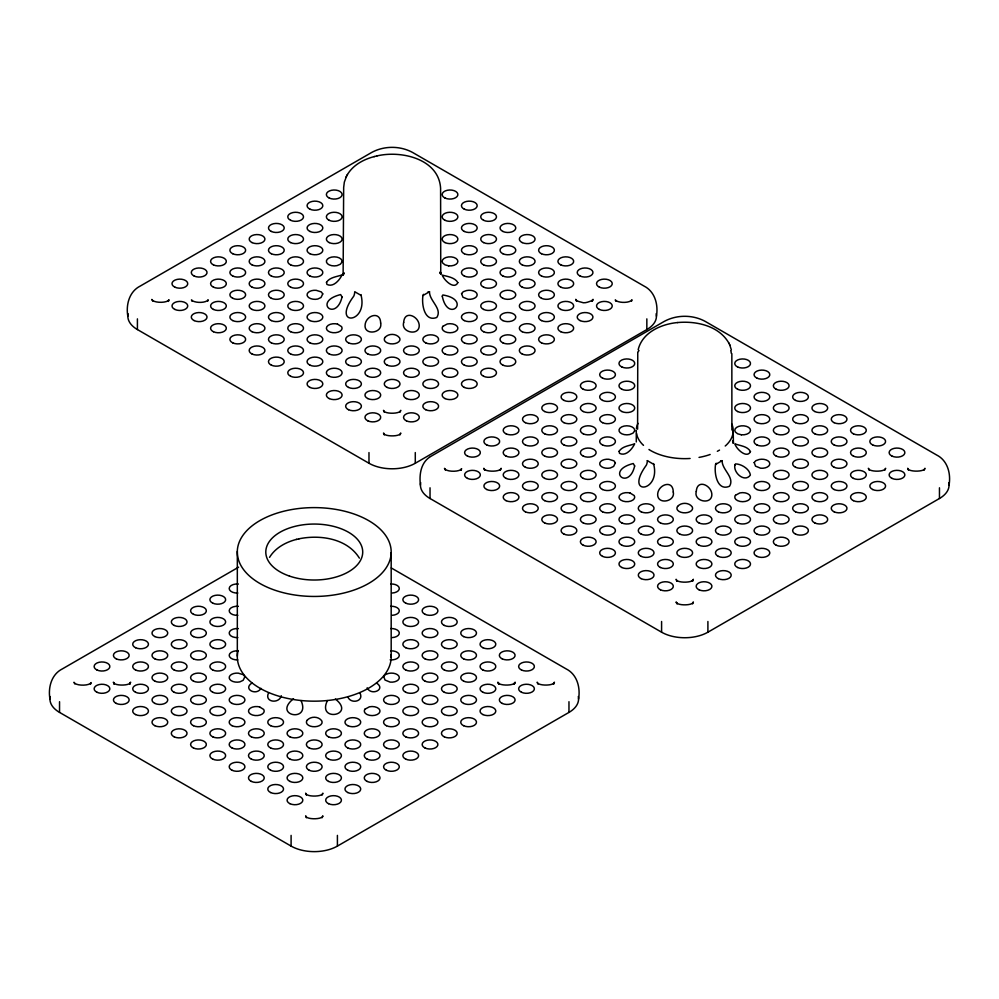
<?xml version="1.0" encoding="UTF-8"?>
<svg xmlns="http://www.w3.org/2000/svg" width="999" height="999" viewBox="0 0 999 999"><rect width="100%" height="100%" fill="white"/><g stroke="black" fill="none" stroke-linecap="round" stroke-linejoin="round"><path stroke-width="1.5" d="M423.564 294.318A7.855 4.533 0 0 0 422.977 295.442C421.441 304.22 424.363 322.365 436.788 317.457C442.632 308.666 429.22 300.811 429.495 291.733L427.972 291.945M716.183 463.249A7.855 4.533 0 0 0 715.584 464.385C713.935 473.164 717.207 491.67 729.557 486.226C734.977 477.385 721.852 469.717 722.115 460.676L720.579 460.889M129.858 684.065L129.97 682.941L129.708 684.14M168.394 300.786L168.356 301.411L169.031 299.762C167.183 303.321 153.172 303.109 151.873 299.425L152.722 301.099M207.73 301.223L208.179 299.787C205.856 303.359 193.943 303.122 191.458 299.9L192.008 301.223M322.115 795.054L322.877 793.181C322.602 797.04 305.906 797.04 305.632 793.181L306.393 795.054M322.115 817.744L322.877 815.871C322.602 819.729 305.906 819.729 305.632 815.871L306.393 817.744M399.987 412.225L400.749 410.339C400.474 414.198 383.778 414.198 383.516 410.339L384.265 412.225M399.987 434.902L400.749 433.029C400.649 436.838 383.728 436.838 383.516 433.029L384.265 434.902M461.014 469.717L460.976 470.342M500.349 470.154L501.098 468.281C500.836 472.14 484.14 472.14 483.866 468.281L484.627 470.154M514.373 684.065L514.497 682.941L514.223 684.14M553.671 684.065L553.796 682.941L553.521 684.14M592.245 301.223C594.318 298.464 585.951 304.633 581.48 302.235C577.734 301.174 576.635 301.124 575.774 299.338L576.535 301.223M631.543 301.223L631.992 299.787C629.67 303.359 617.769 303.122 615.272 299.9L615.834 301.223M692.607 581.156L692.732 580.044L692.457 581.243M692.607 603.846L693.368 601.972C693.094 605.819 676.398 605.819 676.123 601.972L677.035 603.92L676.76 602.734M884.864 470.154L885.626 468.281C885.351 472.14 868.655 472.14 868.393 468.281L869.142 470.154M924.162 470.154L924.924 468.281C924.824 472.09 907.904 472.09 907.691 468.281L908.441 470.154M90.484 684.253L91.159 682.604C89.311 686.151 75.287 685.951 74.001 682.267L74.85 683.94M637.762 352.135L637.599 429.195M638.161 349.75C642.245 332.367 661.35 324.013 677.597 322.552M268.506 693.044C264.086 702.347 279.183 704.158 281.293 695.741M461.063 469.805L461.65 468.693C459.802 472.252 445.779 472.052 444.48 468.356L445.342 470.042M129.845 683.616L130.607 682.18C130.345 686.038 113.649 686.038 113.374 682.18L114.136 683.616M514.373 683.616L515.134 682.18C514.86 686.038 498.164 686.038 497.902 682.18L498.663 683.616M553.658 683.616L554.433 682.18C554.158 686.038 537.462 686.038 537.2 682.18L537.949 684.065M692.594 580.719L693.368 579.283C693.094 583.129 676.398 583.129 676.123 579.283L676.885 581.156M346.553 176.161L344.343 182.093L343.668 187.437L343.119 274.9L343.943 272.952M327.435 700.586C316.633 722.527 356.506 715.709 335.402 699.05M347.015 175.3C352.635 165.21 363.586 159.328 374.45 156.531M346.129 176.96L347.427 174.525M269.543 557.367C275.374 547.752 285.951 542.095 296.566 539.373M260.939 688.336C256.618 696.216 242.382 689.098 251.985 683.029M429.645 457.13C420.629 463.274 419.143 475.112 420.442 485.127M293.506 698.726C271.803 716.058 311.326 722.951 300.999 700.561M429.495 291.733L422.964 295.504M722.115 460.676L715.584 464.448M430.257 456.718L664.21 321.428C676.71 314.585 692.782 314.585 705.282 321.428L936.662 455.02C947.651 460.502 951.048 473.751 949.05 485.127M128.109 313.723A32.742 18.906 0 0 0 137.412 329.558L368.981 463.249A32.742 18.906 0 0 0 415.284 463.249L646.84 329.558A32.742 18.906 0 0 0 656.156 313.723M238.574 567.182L62.338 668.918C51.349 674.412 47.952 687.649 49.95 699.038M50.225 696.565A32.742 18.906 0 0 0 59.54 712.399L291.096 846.091A32.742 18.906 0 0 0 337.412 846.091L568.968 712.399A32.742 18.906 0 0 0 578.284 696.565M420.716 482.667A32.742 18.906 0 0 0 430.032 498.501L661.588 632.192A32.742 18.906 0 0 0 707.904 632.192L939.46 498.501A32.742 18.906 0 0 0 948.775 482.667M649 449.488L648.938 449.525A48.464 27.984 0 0 0 690.109 458.479L690.109 458.479M643.518 445.279L643.443 445.317A48.464 27.984 0 0 1 636.575 433.766L636.663 433.753M376.611 156.019C400.599 150.087 438.848 158.566 440.596 188.262L440.746 274.013L439.947 272.203L440.784 273.776M298.738 538.861C319.917 534.44 347.078 538.311 359.39 558.129M374.076 156.631L376.935 155.944M296.191 539.472L299.063 538.786M677.472 322.565C696.328 320.791 719.317 325.724 729.133 343.594M636.513 428.509L636.425 428.496A48.464 27.984 0 0 1 637.986 423.314M653.508 463.536C661.45 492.47 623.326 496.615 646.378 465.109A16.921 13.811 3.4 0 0 647.34 460.651L647.439 460.651M725.212 445.979L725.286 446.004A48.464 27.984 0 0 0 731.855 424.113M361.251 295.492L354.72 291.72A16.921 13.811 3.4 0 1 353.758 296.166C330.607 327.235 368.806 323.826 360.901 294.605M653.87 464.423L647.34 460.651M391.283 567.956L566.171 668.918C577.16 674.412 580.556 687.649 578.558 699.038M719.517 450.087L717.344 451.311M376.536 683.066C386.388 689.36 371.191 696.328 367.145 687.811M710.064 454.47L710.114 454.508A48.464 27.984 0 0 1 699.038 457.405L699.038 457.405M347.852 696.965C350.836 704.445 364.348 701.448 359.965 693.069M733.403 442.719L732.567 441.146L733.403 442.894L733.204 431.081M729.62 344.605L731.355 349.862M728.845 342.994L729.907 345.217M677.035 581.243L676.86 580.594M498.813 684.14L498.538 682.941L498.651 684.065M114.286 684.14L114.011 682.941L114.136 684.065M731.842 353.634L731.892 429.995M939.46 487.799L939.46 498.501M707.904 621.49L707.904 632.192M661.588 621.49L661.588 632.192M656.43 316.196C658.428 304.807 655.032 291.571 644.043 286.076L412.662 152.497C400.162 145.642 384.091 145.642 371.603 152.497L140.222 286.076C129.233 291.571 125.824 304.807 127.822 316.196M646.84 318.868L646.84 329.558M636.288 430.257L636.288 441.945M568.968 701.71L568.968 712.399M430.032 487.799L430.032 498.501M415.284 452.559L415.284 463.249M391.183 552.684A76.948 44.418 0 0 1 274.812 590.172A76.948 44.418 0 0 1 276.76 513.236A76.948 44.418 0 0 1 391.183 552.684L391.183 657.404M368.981 452.559L368.981 463.249M337.412 835.389L337.412 846.091M291.096 835.389L291.096 846.091M237.325 551.386L237.325 656.106M137.412 318.868L137.412 329.558M59.54 701.71L59.54 712.399M391.108 654.62A76.948 44.418 0 0 1 310.714 701.123A76.948 44.418 0 0 1 238.062 650.536M390.684 584.003A7.855 4.533 0 0 1 399.263 588.074A7.855 4.533 0 0 1 392.195 593.031M237.824 593.031A7.855 4.533 0 0 1 229.208 588.361A7.855 4.533 0 0 1 238.361 584.04M390.684 628.558A7.855 4.533 0 0 1 399.263 632.642A7.855 4.533 0 0 1 392.195 637.599M390.684 606.281A7.855 4.533 0 0 1 399.263 610.364A7.855 4.533 0 0 1 392.195 615.309M237.824 615.309A7.855 4.533 0 0 1 229.208 610.639A7.855 4.533 0 0 1 238.361 606.318M390.684 650.849A7.855 4.533 0 0 1 399.3 655.519A7.855 4.533 0 0 1 390.147 659.839M237.824 659.877A7.855 4.533 0 0 1 229.208 655.207A7.855 4.533 0 0 1 238.361 650.886M237.824 637.599A7.855 4.533 0 0 1 229.208 632.929A7.855 4.533 0 0 1 238.361 628.608M730.694 350.736A7.855 4.533 0 0 1 731.093 353.084M638.398 351.586A7.855 4.533 0 0 1 638.998 350.449M403.671 322.44C400.661 332.417 418.793 336.313 419.23 325.999C419.48 316.596 404.483 309.378 403.671 322.44M696.291 491.383C693.281 501.361 711.4 505.257 711.85 494.942C712.087 485.539 697.09 478.321 696.291 491.383M380.656 323.064C382.992 333.266 363.998 335.826 365.085 325.112C365.709 315.359 380.507 310.439 380.656 323.064M673.276 492.007C675.486 501.648 657.966 504.932 657.667 494.942C657.367 484.94 673.064 478.783 673.276 492.007M342.045 297.015C335.914 322.34 312.387 301.586 340.634 294.58L342.045 297.015M634.665 465.959C628.895 491.121 604.757 470.729 633.254 463.524L634.665 465.959M442.27 296.166C447.827 323.963 472.477 299.937 442.869 294.967L442.27 296.166M734.877 465.109C733.191 472.914 744.792 482.967 750.386 475.062C749.512 468.856 741.27 463.911 735.476 463.911L734.877 465.109M244.892 676.748L243.132 680.331L239.822 681.892A7.855 4.533 0 0 1 229.246 678.084A7.855 4.533 0 0 1 238.361 673.164L243.469 674.775L244.892 676.748M322.764 293.906L321.016 297.49L317.707 299.051A7.855 4.533 0 0 1 307.118 295.242A7.855 4.533 0 0 1 316.233 290.322L321.341 291.933L322.764 293.906M615.384 462.837L613.623 466.433L610.314 467.994A7.855 4.533 0 0 1 599.737 464.173A7.855 4.533 0 0 1 608.853 459.265L613.96 460.864L615.384 462.837M383.691 676.46L385.04 680.044L390.147 682.117A7.855 4.533 0 0 0 399.263 677.21A7.855 4.533 0 0 0 388.686 673.388L385.377 674.562L383.691 676.46M461.563 293.619L462.924 297.202L468.019 299.275A7.855 4.533 0 0 0 477.135 294.368A7.855 4.533 0 0 0 466.558 290.547L463.249 291.72L461.563 293.619M754.183 462.549L755.531 466.146L760.639 468.219A7.855 4.533 0 0 0 769.754 463.299A7.855 4.533 0 0 0 759.178 459.49L755.868 460.664L754.183 462.549M326.486 282.355L326.885 284.378C333.229 287.737 339.623 280.095 342.058 274.887C336.788 276.823 329.745 277.185 326.486 282.355M619.105 451.298L619.492 453.321C625.811 456.73 632.255 448.988 634.677 443.831C629.407 445.766 622.365 446.128 619.105 451.298M457.842 282.642C454.27 290.085 444.105 280.244 442.207 275.1C447.115 276.423 454.97 277.372 457.842 282.642M750.461 451.585C747.015 459.103 736.226 449.001 734.877 443.818C740.147 445.879 747.502 446.103 750.461 451.585M343.706 273.102L343.256 274.962L343.781 273.202M592.37 300.1L592.095 301.298L593.006 299.338L592.444 300.224M384.977 337.475L384.378 338.624A7.855 4.533 0 0 0 392.894 343.881A7.855 4.533 0 0 0 399.488 337.774C396.079 333.354 388.611 333.291 384.977 337.475M307.105 720.316L306.506 721.465A7.855 4.533 0 0 0 315.01 726.723A7.855 4.533 0 0 0 321.616 720.616C318.206 716.196 310.726 716.133 307.105 720.316M677.597 506.406L676.997 507.554A7.855 4.533 0 0 0 685.501 512.824A7.855 4.533 0 0 0 692.107 506.718C688.698 502.297 681.231 502.222 677.597 506.406M442.869 326.336L442.27 327.472A7.855 4.533 0 0 0 450.099 332.754A7.855 4.533 0 0 0 457.742 327.397A7.855 4.533 0 0 0 447.265 323.976L442.869 326.336M364.985 709.178L364.385 710.314A7.855 4.533 0 0 0 372.215 715.596A7.855 4.533 0 0 0 379.87 710.239A7.855 4.533 0 0 0 369.393 706.817L364.985 709.178M735.476 495.279L734.877 496.416A7.855 4.533 0 0 0 742.707 501.698A7.855 4.533 0 0 0 750.361 496.328A7.855 4.533 0 0 0 739.872 492.919L735.476 495.279M341.995 262.125L340.309 264.248L337 265.634A7.855 4.533 0 0 1 326.511 262.213A7.855 4.533 0 0 1 334.166 256.843A7.855 4.533 0 0 1 341.995 262.125M634.615 431.068L632.929 433.179L629.607 434.565A7.855 4.533 0 0 1 619.13 431.143A7.855 4.533 0 0 1 626.785 425.786A7.855 4.533 0 0 1 634.615 431.068M337.5 324.088L335.539 323.751A7.855 4.533 0 0 0 326.386 328.271A7.855 4.533 0 0 0 335.676 332.679A7.855 4.533 0 0 0 341.596 326.636L337.5 324.088M630.107 493.031L628.146 492.682A7.855 4.533 0 0 0 618.993 497.202A7.855 4.533 0 0 0 628.296 501.623A7.855 4.533 0 0 0 634.215 495.566L630.107 493.031M259.615 706.93L257.655 706.593A7.855 4.533 0 0 0 248.501 711.113A7.855 4.533 0 0 0 257.804 715.521A7.855 4.533 0 0 0 263.724 709.477L259.615 706.93M448.726 265.859L445.03 264.86L442.657 262.974A7.855 4.533 0 0 1 448.588 256.918A7.855 4.533 0 0 1 457.879 261.338A7.855 4.533 0 0 1 448.726 265.859M741.345 434.79L737.637 433.803L735.276 431.905A7.855 4.533 0 0 1 741.196 425.861A7.855 4.533 0 0 1 750.499 430.282A7.855 4.533 0 0 1 741.345 434.79M733.403 442.894L733.016 441.108L733.254 442.869M733.366 442.957L732.879 441.183L733.303 442.944M440.696 274.001L440.397 272.165L440.634 273.926M289.41 576.061A48.464 27.984 0 0 0 362.712 552.447A48.464 27.984 0 0 0 290.647 527.597A48.464 27.984 0 0 0 289.41 576.061M482.929 692.282A7.855 4.533 0 0 0 495.679 689.535A7.855 4.533 0 0 0 485.164 684.54A7.855 4.533 0 0 0 482.929 692.282M521.515 670.004A7.855 4.533 0 0 0 534.265 667.245A7.855 4.533 0 0 0 523.763 662.25A7.855 4.533 0 0 0 521.515 670.004M463.636 658.865A7.855 4.533 0 0 0 476.373 656.106A7.855 4.533 0 0 0 465.871 651.111A7.855 4.533 0 0 0 463.636 658.865M347.852 770.266A7.855 4.533 0 0 0 360.602 767.519A7.855 4.533 0 0 0 350.087 762.524A7.855 4.533 0 0 0 347.852 770.266M328.559 781.418A7.855 4.533 0 0 0 341.308 778.658A7.855 4.533 0 0 0 330.794 773.663A7.855 4.533 0 0 0 328.559 781.418M444.33 714.572A7.855 4.533 0 0 0 457.08 711.812A7.855 4.533 0 0 0 446.578 706.817A7.855 4.533 0 0 0 444.33 714.572M502.222 703.421A7.855 4.533 0 0 0 514.972 700.674A7.855 4.533 0 0 0 504.458 695.679A7.855 4.533 0 0 0 502.222 703.421M405.744 670.004A7.855 4.533 0 0 0 418.494 667.245A7.855 4.533 0 0 0 407.979 662.25A7.855 4.533 0 0 0 405.744 670.004M328.559 759.128A7.855 4.533 0 0 0 341.308 756.368A7.855 4.533 0 0 0 330.794 751.373A7.855 4.533 0 0 0 328.559 759.128M309.253 770.266A7.855 4.533 0 0 0 322.003 767.519A7.855 4.533 0 0 0 311.501 762.524A7.855 4.533 0 0 0 309.253 770.266M289.96 781.418A7.855 4.533 0 0 0 302.709 778.658A7.855 4.533 0 0 0 292.195 773.663A7.855 4.533 0 0 0 289.96 781.418M309.253 747.989A7.855 4.533 0 0 0 322.003 745.229A7.855 4.533 0 0 0 311.501 740.234A7.855 4.533 0 0 0 309.253 747.989M289.96 759.128A7.855 4.533 0 0 0 302.709 756.368A7.855 4.533 0 0 0 292.195 751.373A7.855 4.533 0 0 0 289.96 759.128M463.636 703.421A7.855 4.533 0 0 0 476.373 700.674A7.855 4.533 0 0 0 465.871 695.679A7.855 4.533 0 0 0 463.636 703.421M425.037 725.711A7.855 4.533 0 0 0 437.787 722.951A7.855 4.533 0 0 0 427.272 717.956A7.855 4.533 0 0 0 425.037 725.711M405.744 736.85A7.855 4.533 0 0 0 418.494 734.09A7.855 4.533 0 0 0 407.979 729.095A7.855 4.533 0 0 0 405.744 736.85M212.775 625.436A7.855 4.533 0 0 0 225.524 622.689A7.855 4.533 0 0 0 215.01 617.694A7.855 4.533 0 0 0 212.775 625.436M386.451 747.989A7.855 4.533 0 0 0 399.188 745.229A7.855 4.533 0 0 0 388.686 740.234A7.855 4.533 0 0 0 386.451 747.989M367.145 759.128A7.855 4.533 0 0 0 379.895 756.368A7.855 4.533 0 0 0 369.393 751.373A7.855 4.533 0 0 0 367.145 759.128M212.775 647.727A7.855 4.533 0 0 0 225.524 644.967A7.855 4.533 0 0 0 215.01 639.972A7.855 4.533 0 0 0 212.775 647.727M193.481 658.865A7.855 4.533 0 0 0 206.231 656.106A7.855 4.533 0 0 0 195.717 651.111A7.855 4.533 0 0 0 193.481 658.865M328.559 803.696A7.855 4.533 0 0 0 341.308 800.936A7.855 4.533 0 0 0 330.794 795.941A7.855 4.533 0 0 0 328.559 803.696M154.882 725.711A7.855 4.533 0 0 0 167.632 722.951A7.855 4.533 0 0 0 157.13 717.956A7.855 4.533 0 0 0 154.882 725.711M482.929 647.727A7.855 4.533 0 0 0 495.679 644.967A7.855 4.533 0 0 0 485.164 639.972A7.855 4.533 0 0 0 482.929 647.727M425.037 681.143A7.855 4.533 0 0 0 437.787 678.383A7.855 4.533 0 0 0 427.272 673.388A7.855 4.533 0 0 0 425.037 681.143M444.33 647.727A7.855 4.533 0 0 0 457.08 644.967A7.855 4.533 0 0 0 446.578 639.972A7.855 4.533 0 0 0 444.33 647.727M232.068 770.266A7.855 4.533 0 0 0 244.817 767.519A7.855 4.533 0 0 0 234.315 762.524A7.855 4.533 0 0 0 232.068 770.266M193.481 636.588A7.855 4.533 0 0 0 206.231 633.828A7.855 4.533 0 0 0 195.717 628.833A7.855 4.533 0 0 0 193.481 636.588M97.003 670.004A7.855 4.533 0 0 0 109.74 667.245A7.855 4.533 0 0 0 99.238 662.25A7.855 4.533 0 0 0 97.003 670.004M116.296 658.865A7.855 4.533 0 0 0 129.046 656.106A7.855 4.533 0 0 0 118.531 651.111A7.855 4.533 0 0 0 116.296 658.865M135.589 647.727A7.855 4.533 0 0 0 148.339 644.967A7.855 4.533 0 0 0 137.825 639.972A7.855 4.533 0 0 0 135.589 647.727M154.882 681.143A7.855 4.533 0 0 0 167.632 678.383A7.855 4.533 0 0 0 157.13 673.388A7.855 4.533 0 0 0 154.882 681.143M174.188 736.85A7.855 4.533 0 0 0 186.925 734.09A7.855 4.533 0 0 0 176.423 729.095A7.855 4.533 0 0 0 174.188 736.85M174.188 714.572A7.855 4.533 0 0 0 186.925 711.812A7.855 4.533 0 0 0 176.423 706.817A7.855 4.533 0 0 0 174.188 714.572M212.775 692.282A7.855 4.533 0 0 0 225.524 689.535A7.855 4.533 0 0 0 215.01 684.54A7.855 4.533 0 0 0 212.775 692.282M405.744 625.436A7.855 4.533 0 0 0 418.494 622.689A7.855 4.533 0 0 0 407.979 617.694A7.855 4.533 0 0 0 405.744 625.436M116.296 703.421A7.855 4.533 0 0 0 129.046 700.674A7.855 4.533 0 0 0 118.531 695.679A7.855 4.533 0 0 0 116.296 703.421M193.481 725.711A7.855 4.533 0 0 0 206.231 722.951A7.855 4.533 0 0 0 195.717 717.956A7.855 4.533 0 0 0 193.481 725.711M193.481 747.989A7.855 4.533 0 0 0 206.231 745.229A7.855 4.533 0 0 0 195.717 740.234A7.855 4.533 0 0 0 193.481 747.989M174.188 647.727A7.855 4.533 0 0 0 186.925 644.967A7.855 4.533 0 0 0 176.423 639.972A7.855 4.533 0 0 0 174.188 647.727M135.589 670.004A7.855 4.533 0 0 0 148.339 667.245A7.855 4.533 0 0 0 137.825 662.25A7.855 4.533 0 0 0 135.589 670.004M193.481 703.421A7.855 4.533 0 0 0 206.231 700.674A7.855 4.533 0 0 0 195.717 695.679A7.855 4.533 0 0 0 193.481 703.421M405.744 603.159A7.855 4.533 0 0 0 418.494 600.399A7.855 4.533 0 0 0 407.979 595.404A7.855 4.533 0 0 0 405.744 603.159M232.068 703.421A7.855 4.533 0 0 0 244.817 700.674A7.855 4.533 0 0 0 234.315 695.679A7.855 4.533 0 0 0 232.068 703.421M212.775 714.572A7.855 4.533 0 0 0 225.524 711.812A7.855 4.533 0 0 0 215.01 706.817A7.855 4.533 0 0 0 212.775 714.572M482.929 714.572A7.855 4.533 0 0 0 495.679 711.812A7.855 4.533 0 0 0 485.164 706.817A7.855 4.533 0 0 0 482.929 714.572M521.515 692.282A7.855 4.533 0 0 0 534.265 689.535A7.855 4.533 0 0 0 523.763 684.54A7.855 4.533 0 0 0 521.515 692.282M444.33 736.85A7.855 4.533 0 0 0 457.08 734.09A7.855 4.533 0 0 0 446.578 729.095A7.855 4.533 0 0 0 444.33 736.85M386.451 725.711A7.855 4.533 0 0 0 399.188 722.951A7.855 4.533 0 0 0 388.686 717.956A7.855 4.533 0 0 0 386.451 725.711M367.145 736.85A7.855 4.533 0 0 0 379.895 734.09A7.855 4.533 0 0 0 369.393 729.095A7.855 4.533 0 0 0 367.145 736.85M270.667 770.266A7.855 4.533 0 0 0 283.416 767.519A7.855 4.533 0 0 0 272.902 762.524A7.855 4.533 0 0 0 270.667 770.266M154.882 636.588A7.855 4.533 0 0 0 167.632 633.828A7.855 4.533 0 0 0 157.13 628.833A7.855 4.533 0 0 0 154.882 636.588M386.451 703.421A7.855 4.533 0 0 0 399.188 700.674A7.855 4.533 0 0 0 388.686 695.679A7.855 4.533 0 0 0 386.451 703.421M425.037 703.421A7.855 4.533 0 0 0 437.787 700.674A7.855 4.533 0 0 0 427.272 695.679A7.855 4.533 0 0 0 425.037 703.421M289.96 803.696A7.855 4.533 0 0 0 302.709 800.936A7.855 4.533 0 0 0 292.195 795.941A7.855 4.533 0 0 0 289.96 803.696M270.667 792.557A7.855 4.533 0 0 0 283.416 789.797A7.855 4.533 0 0 0 272.902 784.802A7.855 4.533 0 0 0 270.667 792.557M347.852 725.711A7.855 4.533 0 0 0 360.602 722.951A7.855 4.533 0 0 0 350.087 717.956A7.855 4.533 0 0 0 347.852 725.711M328.559 736.85A7.855 4.533 0 0 0 341.308 734.09A7.855 4.533 0 0 0 330.794 729.095A7.855 4.533 0 0 0 328.559 736.85M463.636 725.711A7.855 4.533 0 0 0 476.373 722.951A7.855 4.533 0 0 0 465.871 717.956A7.855 4.533 0 0 0 463.636 725.711M174.188 625.436A7.855 4.533 0 0 0 186.925 622.689A7.855 4.533 0 0 0 176.423 617.694A7.855 4.533 0 0 0 174.188 625.436M270.667 725.711A7.855 4.533 0 0 0 283.416 722.951A7.855 4.533 0 0 0 272.902 717.956A7.855 4.533 0 0 0 270.667 725.711M251.373 736.85A7.855 4.533 0 0 0 264.123 734.09A7.855 4.533 0 0 0 253.609 729.095A7.855 4.533 0 0 0 251.373 736.85M232.068 747.989A7.855 4.533 0 0 0 244.817 745.229A7.855 4.533 0 0 0 234.315 740.234A7.855 4.533 0 0 0 232.068 747.989M425.037 747.989A7.855 4.533 0 0 0 437.787 745.229A7.855 4.533 0 0 0 427.272 740.234A7.855 4.533 0 0 0 425.037 747.989M405.744 759.128A7.855 4.533 0 0 0 418.494 756.368A7.855 4.533 0 0 0 407.979 751.373A7.855 4.533 0 0 0 405.744 759.128M154.882 658.865A7.855 4.533 0 0 0 167.632 656.106A7.855 4.533 0 0 0 157.13 651.111A7.855 4.533 0 0 0 154.882 658.865M405.744 692.282A7.855 4.533 0 0 0 418.494 689.535A7.855 4.533 0 0 0 407.979 684.54A7.855 4.533 0 0 0 405.744 692.282M212.775 759.128A7.855 4.533 0 0 0 225.524 756.368A7.855 4.533 0 0 0 215.01 751.373A7.855 4.533 0 0 0 212.775 759.128M405.744 647.727A7.855 4.533 0 0 0 418.494 644.967A7.855 4.533 0 0 0 407.979 639.972A7.855 4.533 0 0 0 405.744 647.727M425.037 636.588A7.855 4.533 0 0 0 437.787 633.828A7.855 4.533 0 0 0 427.272 628.833A7.855 4.533 0 0 0 425.037 636.588M444.33 625.436A7.855 4.533 0 0 0 457.08 622.689A7.855 4.533 0 0 0 446.578 617.694A7.855 4.533 0 0 0 444.33 625.436M425.037 658.865A7.855 4.533 0 0 0 437.787 656.106A7.855 4.533 0 0 0 427.272 651.111A7.855 4.533 0 0 0 425.037 658.865M463.636 636.588A7.855 4.533 0 0 0 476.373 633.828A7.855 4.533 0 0 0 465.871 628.833A7.855 4.533 0 0 0 463.636 636.588M174.188 670.004A7.855 4.533 0 0 0 186.925 667.245A7.855 4.533 0 0 0 176.423 662.25A7.855 4.533 0 0 0 174.188 670.004M251.373 781.418A7.855 4.533 0 0 0 264.123 778.658A7.855 4.533 0 0 0 253.609 773.663A7.855 4.533 0 0 0 251.373 781.418M193.481 614.298A7.855 4.533 0 0 0 206.231 611.55A7.855 4.533 0 0 0 195.717 606.543A7.855 4.533 0 0 0 193.481 614.298M212.775 670.004A7.855 4.533 0 0 0 225.524 667.245A7.855 4.533 0 0 0 215.01 662.25A7.855 4.533 0 0 0 212.775 670.004M232.068 725.711A7.855 4.533 0 0 0 244.817 722.951A7.855 4.533 0 0 0 234.315 717.956A7.855 4.533 0 0 0 232.068 725.711M212.775 736.85A7.855 4.533 0 0 0 225.524 734.09A7.855 4.533 0 0 0 215.01 729.095A7.855 4.533 0 0 0 212.775 736.85M212.775 603.159A7.855 4.533 0 0 0 225.524 600.399A7.855 4.533 0 0 0 215.01 595.404A7.855 4.533 0 0 0 212.775 603.159M367.145 781.418A7.855 4.533 0 0 0 379.895 778.658A7.855 4.533 0 0 0 369.393 773.663A7.855 4.533 0 0 0 367.145 781.418M347.852 792.557A7.855 4.533 0 0 0 360.602 789.797A7.855 4.533 0 0 0 350.087 784.802A7.855 4.533 0 0 0 347.852 792.557M463.636 681.143A7.855 4.533 0 0 0 476.373 678.383A7.855 4.533 0 0 0 465.871 673.388A7.855 4.533 0 0 0 463.636 681.143M444.33 670.004A7.855 4.533 0 0 0 457.08 667.245A7.855 4.533 0 0 0 446.578 662.25A7.855 4.533 0 0 0 444.33 670.004M386.451 770.266A7.855 4.533 0 0 0 399.188 767.519A7.855 4.533 0 0 0 388.686 762.524A7.855 4.533 0 0 0 386.451 770.266M193.481 681.143A7.855 4.533 0 0 0 206.231 678.383A7.855 4.533 0 0 0 195.717 673.388A7.855 4.533 0 0 0 193.481 681.143M174.188 692.282A7.855 4.533 0 0 0 186.925 689.535A7.855 4.533 0 0 0 176.423 684.54A7.855 4.533 0 0 0 174.188 692.282M154.882 703.421A7.855 4.533 0 0 0 167.632 700.674A7.855 4.533 0 0 0 157.13 695.679A7.855 4.533 0 0 0 154.882 703.421M135.589 692.282A7.855 4.533 0 0 0 148.339 689.535A7.855 4.533 0 0 0 137.825 684.54A7.855 4.533 0 0 0 135.589 692.282M251.373 759.128A7.855 4.533 0 0 0 264.123 756.368A7.855 4.533 0 0 0 253.609 751.373A7.855 4.533 0 0 0 251.373 759.128M425.037 614.298A7.855 4.533 0 0 0 437.787 611.55A7.855 4.533 0 0 0 427.272 606.543A7.855 4.533 0 0 0 425.037 614.298M289.96 736.85A7.855 4.533 0 0 0 302.709 734.09A7.855 4.533 0 0 0 292.195 729.095A7.855 4.533 0 0 0 289.96 736.85M270.667 747.989A7.855 4.533 0 0 0 283.416 745.229A7.855 4.533 0 0 0 272.902 740.234A7.855 4.533 0 0 0 270.667 747.989M482.929 670.004A7.855 4.533 0 0 0 495.679 667.245A7.855 4.533 0 0 0 485.164 662.25A7.855 4.533 0 0 0 482.929 670.004M405.744 714.572A7.855 4.533 0 0 0 418.494 711.812A7.855 4.533 0 0 0 407.979 706.817A7.855 4.533 0 0 0 405.744 714.572M347.852 747.989A7.855 4.533 0 0 0 360.602 745.229A7.855 4.533 0 0 0 350.087 740.234A7.855 4.533 0 0 0 347.852 747.989M444.33 692.282A7.855 4.533 0 0 0 457.08 689.535A7.855 4.533 0 0 0 446.578 684.54A7.855 4.533 0 0 0 444.33 692.282M97.003 692.282A7.855 4.533 0 0 0 109.74 689.535A7.855 4.533 0 0 0 99.238 684.54A7.855 4.533 0 0 0 97.003 692.282M502.222 658.865A7.855 4.533 0 0 0 514.972 656.106A7.855 4.533 0 0 0 504.458 651.111A7.855 4.533 0 0 0 502.222 658.865M135.589 714.572A7.855 4.533 0 0 0 148.339 711.812A7.855 4.533 0 0 0 137.825 706.817A7.855 4.533 0 0 0 135.589 714.572M853.421 478.384A7.855 4.533 0 0 0 866.17 475.624A7.855 4.533 0 0 0 855.656 470.629A7.855 4.533 0 0 0 853.421 478.384M892.007 456.106A7.855 4.533 0 0 0 904.757 453.346A7.855 4.533 0 0 0 894.255 448.351A7.855 4.533 0 0 0 892.007 456.106M756.942 378.122A7.855 4.533 0 0 0 769.68 375.362A7.855 4.533 0 0 0 759.178 370.367A7.855 4.533 0 0 0 756.942 378.122M834.128 444.967A7.855 4.533 0 0 0 846.865 442.207A7.855 4.533 0 0 0 836.363 437.212A7.855 4.533 0 0 0 834.128 444.967M718.343 556.368A7.855 4.533 0 0 0 731.093 553.608A7.855 4.533 0 0 0 720.579 548.613A7.855 4.533 0 0 0 718.343 556.368M699.05 567.507A7.855 4.533 0 0 0 711.8 564.747A7.855 4.533 0 0 0 701.286 559.752A7.855 4.533 0 0 0 699.05 567.507M814.822 500.661A7.855 4.533 0 0 0 827.572 497.914A7.855 4.533 0 0 0 817.07 492.919A7.855 4.533 0 0 0 814.822 500.661M872.714 489.522A7.855 4.533 0 0 0 885.464 486.763A7.855 4.533 0 0 0 874.949 481.768A7.855 4.533 0 0 0 872.714 489.522M776.235 456.106A7.855 4.533 0 0 0 788.985 453.346A7.855 4.533 0 0 0 778.471 448.351A7.855 4.533 0 0 0 776.235 456.106M699.05 545.229A7.855 4.533 0 0 0 711.8 542.469A7.855 4.533 0 0 0 701.286 537.474A7.855 4.533 0 0 0 699.05 545.229M679.745 556.368A7.855 4.533 0 0 0 692.494 553.608A7.855 4.533 0 0 0 681.992 548.613A7.855 4.533 0 0 0 679.745 556.368M660.451 567.507A7.855 4.533 0 0 0 673.201 564.747A7.855 4.533 0 0 0 662.687 559.752A7.855 4.533 0 0 0 660.451 567.507M679.745 534.09A7.855 4.533 0 0 0 692.494 531.331A7.855 4.533 0 0 0 681.992 526.336A7.855 4.533 0 0 0 679.745 534.09M660.451 545.229A7.855 4.533 0 0 0 673.201 542.469A7.855 4.533 0 0 0 662.687 537.474A7.855 4.533 0 0 0 660.451 545.229M834.128 489.522A7.855 4.533 0 0 0 846.865 486.763A7.855 4.533 0 0 0 836.363 481.768A7.855 4.533 0 0 0 834.128 489.522M795.529 511.813A7.855 4.533 0 0 0 808.278 509.053A7.855 4.533 0 0 0 797.764 504.058A7.855 4.533 0 0 0 795.529 511.813M776.235 522.952A7.855 4.533 0 0 0 788.985 520.192A7.855 4.533 0 0 0 778.471 515.197A7.855 4.533 0 0 0 776.235 522.952M583.266 411.538A7.855 4.533 0 0 0 596.016 408.778A7.855 4.533 0 0 0 585.501 403.783A7.855 4.533 0 0 0 583.266 411.538M756.942 534.09A7.855 4.533 0 0 0 769.68 531.331A7.855 4.533 0 0 0 759.178 526.336A7.855 4.533 0 0 0 756.942 534.09M737.637 545.229A7.855 4.533 0 0 0 750.386 542.469A7.855 4.533 0 0 0 739.872 537.474A7.855 4.533 0 0 0 737.637 545.229M583.266 433.828A7.855 4.533 0 0 0 596.016 431.068A7.855 4.533 0 0 0 585.501 426.073A7.855 4.533 0 0 0 583.266 433.828M563.973 444.967A7.855 4.533 0 0 0 576.723 442.207A7.855 4.533 0 0 0 566.208 437.212A7.855 4.533 0 0 0 563.973 444.967M699.05 589.797A7.855 4.533 0 0 0 711.8 587.037A7.855 4.533 0 0 0 701.286 582.042A7.855 4.533 0 0 0 699.05 589.797M525.374 511.813A7.855 4.533 0 0 0 538.124 509.053A7.855 4.533 0 0 0 527.622 504.058A7.855 4.533 0 0 0 525.374 511.813M621.865 411.538A7.855 4.533 0 0 0 634.615 408.778A7.855 4.533 0 0 0 624.1 403.783A7.855 4.533 0 0 0 621.865 411.538M853.421 433.828A7.855 4.533 0 0 0 866.17 431.068A7.855 4.533 0 0 0 855.656 426.073A7.855 4.533 0 0 0 853.421 433.828M795.529 467.245A7.855 4.533 0 0 0 808.278 464.485A7.855 4.533 0 0 0 797.764 459.49A7.855 4.533 0 0 0 795.529 467.245M814.822 433.828A7.855 4.533 0 0 0 827.572 431.068A7.855 4.533 0 0 0 817.07 426.073A7.855 4.533 0 0 0 814.822 433.828M602.559 556.368A7.855 4.533 0 0 0 615.309 553.608A7.855 4.533 0 0 0 604.807 548.613A7.855 4.533 0 0 0 602.559 556.368M563.973 422.677A7.855 4.533 0 0 0 576.723 419.93A7.855 4.533 0 0 0 566.208 414.935A7.855 4.533 0 0 0 563.973 422.677M467.495 456.106A7.855 4.533 0 0 0 480.232 453.346A7.855 4.533 0 0 0 469.73 448.351A7.855 4.533 0 0 0 467.495 456.106M486.788 444.967A7.855 4.533 0 0 0 499.537 442.207A7.855 4.533 0 0 0 489.023 437.212A7.855 4.533 0 0 0 486.788 444.967M506.081 433.828A7.855 4.533 0 0 0 518.831 431.068A7.855 4.533 0 0 0 508.316 426.073A7.855 4.533 0 0 0 506.081 433.828M525.374 467.245A7.855 4.533 0 0 0 538.124 464.485A7.855 4.533 0 0 0 527.622 459.49A7.855 4.533 0 0 0 525.374 467.245M544.68 522.952A7.855 4.533 0 0 0 557.417 520.192A7.855 4.533 0 0 0 546.915 515.197A7.855 4.533 0 0 0 544.68 522.952M737.637 411.538A7.855 4.533 0 0 0 750.386 408.778A7.855 4.533 0 0 0 739.872 403.783A7.855 4.533 0 0 0 737.637 411.538M621.865 366.983A7.855 4.533 0 0 0 634.615 364.223A7.855 4.533 0 0 0 624.1 359.228A7.855 4.533 0 0 0 621.865 366.983M602.559 378.122A7.855 4.533 0 0 0 615.309 375.362A7.855 4.533 0 0 0 604.807 370.367A7.855 4.533 0 0 0 602.559 378.122M544.68 500.661A7.855 4.533 0 0 0 557.417 497.914A7.855 4.533 0 0 0 546.915 492.919A7.855 4.533 0 0 0 544.68 500.661M583.266 478.384A7.855 4.533 0 0 0 596.016 475.624A7.855 4.533 0 0 0 585.501 470.629A7.855 4.533 0 0 0 583.266 478.384M776.235 411.538A7.855 4.533 0 0 0 788.985 408.778A7.855 4.533 0 0 0 778.471 403.783A7.855 4.533 0 0 0 776.235 411.538M486.788 489.522A7.855 4.533 0 0 0 499.537 486.763A7.855 4.533 0 0 0 489.023 481.768A7.855 4.533 0 0 0 486.788 489.522M621.865 389.26A7.855 4.533 0 0 0 634.615 386.501A7.855 4.533 0 0 0 624.1 381.506A7.855 4.533 0 0 0 621.865 389.26M563.973 511.813A7.855 4.533 0 0 0 576.723 509.053A7.855 4.533 0 0 0 566.208 504.058A7.855 4.533 0 0 0 563.973 511.813M563.973 534.09A7.855 4.533 0 0 0 576.723 531.331A7.855 4.533 0 0 0 566.208 526.336A7.855 4.533 0 0 0 563.973 534.09M756.942 422.677A7.855 4.533 0 0 0 769.68 419.93A7.855 4.533 0 0 0 759.178 414.935A7.855 4.533 0 0 0 756.942 422.677M544.68 433.828A7.855 4.533 0 0 0 557.417 431.068A7.855 4.533 0 0 0 546.915 426.073A7.855 4.533 0 0 0 544.68 433.828M506.081 456.106A7.855 4.533 0 0 0 518.831 453.346A7.855 4.533 0 0 0 508.316 448.351A7.855 4.533 0 0 0 506.081 456.106M563.973 489.522A7.855 4.533 0 0 0 576.723 486.763A7.855 4.533 0 0 0 566.208 481.768A7.855 4.533 0 0 0 563.973 489.522M776.235 389.26A7.855 4.533 0 0 0 788.985 386.501A7.855 4.533 0 0 0 778.471 381.506A7.855 4.533 0 0 0 776.235 389.26M756.942 400.399A7.855 4.533 0 0 0 769.68 397.639A7.855 4.533 0 0 0 759.178 392.644A7.855 4.533 0 0 0 756.942 400.399M602.559 489.522A7.855 4.533 0 0 0 615.309 486.763A7.855 4.533 0 0 0 604.807 481.768A7.855 4.533 0 0 0 602.559 489.522M583.266 500.661A7.855 4.533 0 0 0 596.016 497.914A7.855 4.533 0 0 0 585.501 492.919A7.855 4.533 0 0 0 583.266 500.661M853.421 500.661A7.855 4.533 0 0 0 866.17 497.914A7.855 4.533 0 0 0 855.656 492.919A7.855 4.533 0 0 0 853.421 500.661M892.007 478.384A7.855 4.533 0 0 0 904.757 475.624A7.855 4.533 0 0 0 894.255 470.629A7.855 4.533 0 0 0 892.007 478.384M814.822 522.952A7.855 4.533 0 0 0 827.572 520.192A7.855 4.533 0 0 0 817.07 515.197A7.855 4.533 0 0 0 814.822 522.952M756.942 511.813A7.855 4.533 0 0 0 769.68 509.053A7.855 4.533 0 0 0 759.178 504.058A7.855 4.533 0 0 0 756.942 511.813M737.637 522.952A7.855 4.533 0 0 0 750.386 520.192A7.855 4.533 0 0 0 739.872 515.197A7.855 4.533 0 0 0 737.637 522.952M641.158 556.368A7.855 4.533 0 0 0 653.908 553.608A7.855 4.533 0 0 0 643.393 548.613A7.855 4.533 0 0 0 641.158 556.368M525.374 422.677A7.855 4.533 0 0 0 538.124 419.93A7.855 4.533 0 0 0 527.622 414.935A7.855 4.533 0 0 0 525.374 422.677M756.942 489.522A7.855 4.533 0 0 0 769.68 486.763A7.855 4.533 0 0 0 759.178 481.768A7.855 4.533 0 0 0 756.942 489.522M795.529 489.522A7.855 4.533 0 0 0 808.278 486.763A7.855 4.533 0 0 0 797.764 481.768A7.855 4.533 0 0 0 795.529 489.522M660.451 589.797A7.855 4.533 0 0 0 673.201 587.037A7.855 4.533 0 0 0 662.687 582.042A7.855 4.533 0 0 0 660.451 589.797M641.158 578.646A7.855 4.533 0 0 0 653.908 575.899A7.855 4.533 0 0 0 643.393 570.904A7.855 4.533 0 0 0 641.158 578.646M718.343 511.813A7.855 4.533 0 0 0 731.093 509.053A7.855 4.533 0 0 0 720.579 504.058A7.855 4.533 0 0 0 718.343 511.813M699.05 522.952A7.855 4.533 0 0 0 711.8 520.192A7.855 4.533 0 0 0 701.286 515.197A7.855 4.533 0 0 0 699.05 522.952M834.128 511.813A7.855 4.533 0 0 0 846.865 509.053A7.855 4.533 0 0 0 836.363 504.058A7.855 4.533 0 0 0 834.128 511.813M544.68 411.538A7.855 4.533 0 0 0 557.417 408.778A7.855 4.533 0 0 0 546.915 403.783A7.855 4.533 0 0 0 544.68 411.538M641.158 511.813A7.855 4.533 0 0 0 653.908 509.053A7.855 4.533 0 0 0 643.393 504.058A7.855 4.533 0 0 0 641.158 511.813M621.865 522.952A7.855 4.533 0 0 0 634.615 520.192A7.855 4.533 0 0 0 624.1 515.197A7.855 4.533 0 0 0 621.865 522.952M602.559 534.09A7.855 4.533 0 0 0 615.309 531.331A7.855 4.533 0 0 0 604.807 526.336A7.855 4.533 0 0 0 602.559 534.09M795.529 534.09A7.855 4.533 0 0 0 808.278 531.331A7.855 4.533 0 0 0 797.764 526.336A7.855 4.533 0 0 0 795.529 534.09M776.235 545.229A7.855 4.533 0 0 0 788.985 542.469A7.855 4.533 0 0 0 778.471 537.474A7.855 4.533 0 0 0 776.235 545.229M525.374 444.967A7.855 4.533 0 0 0 538.124 442.207A7.855 4.533 0 0 0 527.622 437.212A7.855 4.533 0 0 0 525.374 444.967M602.559 400.399A7.855 4.533 0 0 0 615.309 397.639A7.855 4.533 0 0 0 604.807 392.644A7.855 4.533 0 0 0 602.559 400.399M776.235 478.384A7.855 4.533 0 0 0 788.985 475.624A7.855 4.533 0 0 0 778.471 470.629A7.855 4.533 0 0 0 776.235 478.384M583.266 545.229A7.855 4.533 0 0 0 596.016 542.469A7.855 4.533 0 0 0 585.501 537.474A7.855 4.533 0 0 0 583.266 545.229M776.235 433.828A7.855 4.533 0 0 0 788.985 431.068A7.855 4.533 0 0 0 778.471 426.073A7.855 4.533 0 0 0 776.235 433.828M795.529 422.677A7.855 4.533 0 0 0 808.278 419.93A7.855 4.533 0 0 0 797.764 414.935A7.855 4.533 0 0 0 795.529 422.677M814.822 411.538A7.855 4.533 0 0 0 827.572 408.778A7.855 4.533 0 0 0 817.07 403.783A7.855 4.533 0 0 0 814.822 411.538M756.942 444.967A7.855 4.533 0 0 0 769.68 442.207A7.855 4.533 0 0 0 759.178 437.212A7.855 4.533 0 0 0 756.942 444.967M795.529 444.967A7.855 4.533 0 0 0 808.278 442.207A7.855 4.533 0 0 0 797.764 437.212A7.855 4.533 0 0 0 795.529 444.967M834.128 422.677A7.855 4.533 0 0 0 846.865 419.93A7.855 4.533 0 0 0 836.363 414.935A7.855 4.533 0 0 0 834.128 422.677M544.68 456.106A7.855 4.533 0 0 0 557.417 453.346A7.855 4.533 0 0 0 546.915 448.351A7.855 4.533 0 0 0 544.68 456.106M737.637 389.26A7.855 4.533 0 0 0 750.386 386.501A7.855 4.533 0 0 0 739.872 381.506A7.855 4.533 0 0 0 737.637 389.26M621.865 567.507A7.855 4.533 0 0 0 634.615 564.747A7.855 4.533 0 0 0 624.1 559.752A7.855 4.533 0 0 0 621.865 567.507M563.973 400.399A7.855 4.533 0 0 0 576.723 397.639A7.855 4.533 0 0 0 566.208 392.644A7.855 4.533 0 0 0 563.973 400.399M602.559 444.967A7.855 4.533 0 0 0 615.309 442.207A7.855 4.533 0 0 0 604.807 437.212A7.855 4.533 0 0 0 602.559 444.967M583.266 456.106A7.855 4.533 0 0 0 596.016 453.346A7.855 4.533 0 0 0 585.501 448.351A7.855 4.533 0 0 0 583.266 456.106M737.637 366.983A7.855 4.533 0 0 0 750.386 364.223A7.855 4.533 0 0 0 739.872 359.228A7.855 4.533 0 0 0 737.637 366.983M602.559 511.813A7.855 4.533 0 0 0 615.309 509.053A7.855 4.533 0 0 0 604.807 504.058A7.855 4.533 0 0 0 602.559 511.813M583.266 522.952A7.855 4.533 0 0 0 596.016 520.192A7.855 4.533 0 0 0 585.501 515.197A7.855 4.533 0 0 0 583.266 522.952M583.266 389.26A7.855 4.533 0 0 0 596.016 386.501A7.855 4.533 0 0 0 585.501 381.506A7.855 4.533 0 0 0 583.266 389.26M737.637 567.507A7.855 4.533 0 0 0 750.386 564.747A7.855 4.533 0 0 0 739.872 559.752A7.855 4.533 0 0 0 737.637 567.507M718.343 578.646A7.855 4.533 0 0 0 731.093 575.899A7.855 4.533 0 0 0 720.579 570.904A7.855 4.533 0 0 0 718.343 578.646M834.128 467.245A7.855 4.533 0 0 0 846.865 464.485A7.855 4.533 0 0 0 836.363 459.49A7.855 4.533 0 0 0 834.128 467.245M814.822 456.106A7.855 4.533 0 0 0 827.572 453.346A7.855 4.533 0 0 0 817.07 448.351A7.855 4.533 0 0 0 814.822 456.106M756.942 556.368A7.855 4.533 0 0 0 769.68 553.608A7.855 4.533 0 0 0 759.178 548.613A7.855 4.533 0 0 0 756.942 556.368M563.973 467.245A7.855 4.533 0 0 0 576.723 464.485A7.855 4.533 0 0 0 566.208 459.49A7.855 4.533 0 0 0 563.973 467.245M544.68 478.384A7.855 4.533 0 0 0 557.417 475.624A7.855 4.533 0 0 0 546.915 470.629A7.855 4.533 0 0 0 544.68 478.384M525.374 489.522A7.855 4.533 0 0 0 538.124 486.763A7.855 4.533 0 0 0 527.622 481.768A7.855 4.533 0 0 0 525.374 489.522M506.081 478.384A7.855 4.533 0 0 0 518.831 475.624A7.855 4.533 0 0 0 508.316 470.629A7.855 4.533 0 0 0 506.081 478.384M621.865 545.229A7.855 4.533 0 0 0 634.615 542.469A7.855 4.533 0 0 0 624.1 537.474A7.855 4.533 0 0 0 621.865 545.229M795.529 400.399A7.855 4.533 0 0 0 808.278 397.639A7.855 4.533 0 0 0 797.764 392.644A7.855 4.533 0 0 0 795.529 400.399M660.451 522.952A7.855 4.533 0 0 0 673.201 520.192A7.855 4.533 0 0 0 662.687 515.197A7.855 4.533 0 0 0 660.451 522.952M641.158 534.09A7.855 4.533 0 0 0 653.908 531.331A7.855 4.533 0 0 0 643.393 526.336A7.855 4.533 0 0 0 641.158 534.09M853.421 456.106A7.855 4.533 0 0 0 866.17 453.346A7.855 4.533 0 0 0 855.656 448.351A7.855 4.533 0 0 0 853.421 456.106M776.235 500.661A7.855 4.533 0 0 0 788.985 497.914A7.855 4.533 0 0 0 778.471 492.919A7.855 4.533 0 0 0 776.235 500.661M718.343 534.09A7.855 4.533 0 0 0 731.093 531.331A7.855 4.533 0 0 0 720.579 526.336A7.855 4.533 0 0 0 718.343 534.09M814.822 478.384A7.855 4.533 0 0 0 827.572 475.624A7.855 4.533 0 0 0 817.07 470.629A7.855 4.533 0 0 0 814.822 478.384M602.559 422.677A7.855 4.533 0 0 0 615.309 419.93A7.855 4.533 0 0 0 604.807 414.935A7.855 4.533 0 0 0 602.559 422.677M467.495 478.384A7.855 4.533 0 0 0 480.232 475.624A7.855 4.533 0 0 0 469.73 470.629A7.855 4.533 0 0 0 467.495 478.384M872.714 444.967A7.855 4.533 0 0 0 885.464 442.207A7.855 4.533 0 0 0 874.949 437.212A7.855 4.533 0 0 0 872.714 444.967M506.081 500.661A7.855 4.533 0 0 0 518.831 497.914A7.855 4.533 0 0 0 508.316 492.919A7.855 4.533 0 0 0 506.081 500.661M560.801 309.44A7.855 4.533 0 0 0 573.551 306.693A7.855 4.533 0 0 0 563.036 301.698A7.855 4.533 0 0 0 560.801 309.44M599.4 287.163A7.855 4.533 0 0 0 612.137 284.403A7.855 4.533 0 0 0 601.635 279.408A7.855 4.533 0 0 0 599.4 287.163M464.323 209.178A7.855 4.533 0 0 0 477.072 206.418A7.855 4.533 0 0 0 466.558 201.423A7.855 4.533 0 0 0 464.323 209.178M541.508 276.024A7.855 4.533 0 0 0 554.258 273.264A7.855 4.533 0 0 0 543.743 268.269A7.855 4.533 0 0 0 541.508 276.024M425.724 387.425A7.855 4.533 0 0 0 438.474 384.677A7.855 4.533 0 0 0 427.972 379.682A7.855 4.533 0 0 0 425.724 387.425M406.431 398.576A7.855 4.533 0 0 0 419.18 395.816A7.855 4.533 0 0 0 408.666 390.821A7.855 4.533 0 0 0 406.431 398.576M522.215 331.73A7.855 4.533 0 0 0 534.952 328.971A7.855 4.533 0 0 0 524.45 323.976A7.855 4.533 0 0 0 522.215 331.73M580.094 320.592A7.855 4.533 0 0 0 592.844 317.832A7.855 4.533 0 0 0 582.342 312.837A7.855 4.533 0 0 0 580.094 320.592M483.616 287.163A7.855 4.533 0 0 0 496.366 284.403A7.855 4.533 0 0 0 485.851 279.408A7.855 4.533 0 0 0 483.616 287.163M406.431 376.286A7.855 4.533 0 0 0 419.18 373.526A7.855 4.533 0 0 0 408.666 368.531A7.855 4.533 0 0 0 406.431 376.286M387.137 387.425A7.855 4.533 0 0 0 399.887 384.677A7.855 4.533 0 0 0 389.373 379.682A7.855 4.533 0 0 0 387.137 387.425M367.844 398.576A7.855 4.533 0 0 0 380.582 395.816A7.855 4.533 0 0 0 370.08 390.821A7.855 4.533 0 0 0 367.844 398.576M387.137 365.147A7.855 4.533 0 0 0 399.887 362.387A7.855 4.533 0 0 0 389.373 357.392A7.855 4.533 0 0 0 387.137 365.147M367.844 376.286A7.855 4.533 0 0 0 380.582 373.526A7.855 4.533 0 0 0 370.08 368.531A7.855 4.533 0 0 0 367.844 376.286M541.508 320.592A7.855 4.533 0 0 0 554.258 317.832A7.855 4.533 0 0 0 543.743 312.837A7.855 4.533 0 0 0 541.508 320.592M502.909 342.869A7.855 4.533 0 0 0 515.659 340.11A7.855 4.533 0 0 0 505.157 335.115A7.855 4.533 0 0 0 502.909 342.869M483.616 354.008A7.855 4.533 0 0 0 496.366 351.248A7.855 4.533 0 0 0 485.851 346.253A7.855 4.533 0 0 0 483.616 354.008M290.659 242.595A7.855 4.533 0 0 0 303.396 239.847A7.855 4.533 0 0 0 292.894 234.852A7.855 4.533 0 0 0 290.659 242.595M464.323 365.147A7.855 4.533 0 0 0 477.072 362.387A7.855 4.533 0 0 0 466.558 357.392A7.855 4.533 0 0 0 464.323 365.147M445.03 376.286A7.855 4.533 0 0 0 457.767 373.526A7.855 4.533 0 0 0 447.265 368.531A7.855 4.533 0 0 0 445.03 376.286M290.659 264.885A7.855 4.533 0 0 0 303.396 262.125A7.855 4.533 0 0 0 292.894 257.13A7.855 4.533 0 0 0 290.659 264.885M271.353 276.024A7.855 4.533 0 0 0 284.103 273.264A7.855 4.533 0 0 0 273.589 268.269A7.855 4.533 0 0 0 271.353 276.024M406.431 420.854A7.855 4.533 0 0 0 419.18 418.094A7.855 4.533 0 0 0 408.666 413.099A7.855 4.533 0 0 0 406.431 420.854M232.767 342.869A7.855 4.533 0 0 0 245.517 340.11A7.855 4.533 0 0 0 235.002 335.115A7.855 4.533 0 0 0 232.767 342.869M329.245 242.595A7.855 4.533 0 0 0 341.995 239.847A7.855 4.533 0 0 0 331.481 234.852A7.855 4.533 0 0 0 329.245 242.595M560.801 264.885A7.855 4.533 0 0 0 573.551 262.125A7.855 4.533 0 0 0 563.036 257.13A7.855 4.533 0 0 0 560.801 264.885M502.909 298.301A7.855 4.533 0 0 0 515.659 295.542A7.855 4.533 0 0 0 505.157 290.547A7.855 4.533 0 0 0 502.909 298.301M522.215 264.885A7.855 4.533 0 0 0 534.952 262.125A7.855 4.533 0 0 0 524.45 257.13A7.855 4.533 0 0 0 522.215 264.885M309.952 387.425A7.855 4.533 0 0 0 322.702 384.677A7.855 4.533 0 0 0 312.188 379.682A7.855 4.533 0 0 0 309.952 387.425M271.353 253.746A7.855 4.533 0 0 0 284.103 250.986A7.855 4.533 0 0 0 273.589 245.991A7.855 4.533 0 0 0 271.353 253.746M174.875 287.163A7.855 4.533 0 0 0 187.625 284.403A7.855 4.533 0 0 0 177.11 279.408A7.855 4.533 0 0 0 174.875 287.163M194.168 276.024A7.855 4.533 0 0 0 206.918 273.264A7.855 4.533 0 0 0 196.403 268.269A7.855 4.533 0 0 0 194.168 276.024M213.461 264.885A7.855 4.533 0 0 0 226.211 262.125A7.855 4.533 0 0 0 215.709 257.13A7.855 4.533 0 0 0 213.461 264.885M232.767 298.301A7.855 4.533 0 0 0 245.517 295.542A7.855 4.533 0 0 0 235.002 290.547A7.855 4.533 0 0 0 232.767 298.301M252.06 354.008A7.855 4.533 0 0 0 264.81 351.248A7.855 4.533 0 0 0 254.295 346.253A7.855 4.533 0 0 0 252.06 354.008M445.03 242.595A7.855 4.533 0 0 0 457.767 239.847A7.855 4.533 0 0 0 447.265 234.852A7.855 4.533 0 0 0 445.03 242.595M329.245 198.039A7.855 4.533 0 0 0 341.995 195.28A7.855 4.533 0 0 0 331.481 190.285A7.855 4.533 0 0 0 329.245 198.039M309.952 209.178A7.855 4.533 0 0 0 322.702 206.418A7.855 4.533 0 0 0 312.188 201.423A7.855 4.533 0 0 0 309.952 209.178M252.06 331.73A7.855 4.533 0 0 0 264.81 328.971A7.855 4.533 0 0 0 254.295 323.976A7.855 4.533 0 0 0 252.06 331.73M290.659 309.44A7.855 4.533 0 0 0 303.396 306.693A7.855 4.533 0 0 0 292.894 301.698A7.855 4.533 0 0 0 290.659 309.44M483.616 242.595A7.855 4.533 0 0 0 496.366 239.847A7.855 4.533 0 0 0 485.851 234.852A7.855 4.533 0 0 0 483.616 242.595M194.168 320.592A7.855 4.533 0 0 0 206.918 317.832A7.855 4.533 0 0 0 196.403 312.837A7.855 4.533 0 0 0 194.168 320.592M329.245 220.317A7.855 4.533 0 0 0 341.995 217.557A7.855 4.533 0 0 0 331.481 212.562A7.855 4.533 0 0 0 329.245 220.317M271.353 342.869A7.855 4.533 0 0 0 284.103 340.11A7.855 4.533 0 0 0 273.589 335.115A7.855 4.533 0 0 0 271.353 342.869M271.353 365.147A7.855 4.533 0 0 0 284.103 362.387A7.855 4.533 0 0 0 273.589 357.392A7.855 4.533 0 0 0 271.353 365.147M464.323 253.746A7.855 4.533 0 0 0 477.072 250.986A7.855 4.533 0 0 0 466.558 245.991A7.855 4.533 0 0 0 464.323 253.746M252.06 264.885A7.855 4.533 0 0 0 264.81 262.125A7.855 4.533 0 0 0 254.295 257.13A7.855 4.533 0 0 0 252.06 264.885M213.461 287.163A7.855 4.533 0 0 0 226.211 284.403A7.855 4.533 0 0 0 215.709 279.408A7.855 4.533 0 0 0 213.461 287.163M271.353 320.592A7.855 4.533 0 0 0 284.103 317.832A7.855 4.533 0 0 0 273.589 312.837A7.855 4.533 0 0 0 271.353 320.592M483.616 220.317A7.855 4.533 0 0 0 496.366 217.557A7.855 4.533 0 0 0 485.851 212.562A7.855 4.533 0 0 0 483.616 220.317M464.323 231.456A7.855 4.533 0 0 0 477.072 228.709A7.855 4.533 0 0 0 466.558 223.714A7.855 4.533 0 0 0 464.323 231.456M309.952 320.592A7.855 4.533 0 0 0 322.702 317.832A7.855 4.533 0 0 0 312.188 312.837A7.855 4.533 0 0 0 309.952 320.592M290.659 331.73A7.855 4.533 0 0 0 303.396 328.971A7.855 4.533 0 0 0 292.894 323.976A7.855 4.533 0 0 0 290.659 331.73M560.801 331.73A7.855 4.533 0 0 0 573.551 328.971A7.855 4.533 0 0 0 563.036 323.976A7.855 4.533 0 0 0 560.801 331.73M599.4 309.44A7.855 4.533 0 0 0 612.137 306.693A7.855 4.533 0 0 0 601.635 301.698A7.855 4.533 0 0 0 599.4 309.44M522.215 354.008A7.855 4.533 0 0 0 534.952 351.248A7.855 4.533 0 0 0 524.45 346.253A7.855 4.533 0 0 0 522.215 354.008M464.323 342.869A7.855 4.533 0 0 0 477.072 340.11A7.855 4.533 0 0 0 466.558 335.115A7.855 4.533 0 0 0 464.323 342.869M445.03 354.008A7.855 4.533 0 0 0 457.767 351.248A7.855 4.533 0 0 0 447.265 346.253A7.855 4.533 0 0 0 445.03 354.008M348.539 387.425A7.855 4.533 0 0 0 361.288 384.677A7.855 4.533 0 0 0 350.786 379.682A7.855 4.533 0 0 0 348.539 387.425M232.767 253.746A7.855 4.533 0 0 0 245.517 250.986A7.855 4.533 0 0 0 235.002 245.991A7.855 4.533 0 0 0 232.767 253.746M464.323 320.592A7.855 4.533 0 0 0 477.072 317.832A7.855 4.533 0 0 0 466.558 312.837A7.855 4.533 0 0 0 464.323 320.592M502.909 320.592A7.855 4.533 0 0 0 515.659 317.832A7.855 4.533 0 0 0 505.157 312.837A7.855 4.533 0 0 0 502.909 320.592M367.844 420.854A7.855 4.533 0 0 0 380.582 418.094A7.855 4.533 0 0 0 370.08 413.099A7.855 4.533 0 0 0 367.844 420.854M348.539 409.715A7.855 4.533 0 0 0 361.288 406.955A7.855 4.533 0 0 0 350.786 401.96A7.855 4.533 0 0 0 348.539 409.715M425.724 342.869A7.855 4.533 0 0 0 438.474 340.11A7.855 4.533 0 0 0 427.972 335.115A7.855 4.533 0 0 0 425.724 342.869M406.431 354.008A7.855 4.533 0 0 0 419.18 351.248A7.855 4.533 0 0 0 408.666 346.253A7.855 4.533 0 0 0 406.431 354.008M541.508 342.869A7.855 4.533 0 0 0 554.258 340.11A7.855 4.533 0 0 0 543.743 335.115A7.855 4.533 0 0 0 541.508 342.869M252.06 242.595A7.855 4.533 0 0 0 264.81 239.847A7.855 4.533 0 0 0 254.295 234.852A7.855 4.533 0 0 0 252.06 242.595M348.539 342.869A7.855 4.533 0 0 0 361.288 340.11A7.855 4.533 0 0 0 350.786 335.115A7.855 4.533 0 0 0 348.539 342.869M329.245 354.008A7.855 4.533 0 0 0 341.995 351.248A7.855 4.533 0 0 0 331.481 346.253A7.855 4.533 0 0 0 329.245 354.008M309.952 365.147A7.855 4.533 0 0 0 322.702 362.387A7.855 4.533 0 0 0 312.188 357.392A7.855 4.533 0 0 0 309.952 365.147M502.909 365.147A7.855 4.533 0 0 0 515.659 362.387A7.855 4.533 0 0 0 505.157 357.392A7.855 4.533 0 0 0 502.909 365.147M483.616 376.286A7.855 4.533 0 0 0 496.366 373.526A7.855 4.533 0 0 0 485.851 368.531A7.855 4.533 0 0 0 483.616 376.286M232.767 276.024A7.855 4.533 0 0 0 245.517 273.264A7.855 4.533 0 0 0 235.002 268.269A7.855 4.533 0 0 0 232.767 276.024M309.952 231.456A7.855 4.533 0 0 0 322.702 228.709A7.855 4.533 0 0 0 312.188 223.714A7.855 4.533 0 0 0 309.952 231.456M483.616 309.44A7.855 4.533 0 0 0 496.366 306.693A7.855 4.533 0 0 0 485.851 301.698A7.855 4.533 0 0 0 483.616 309.44M290.659 376.286A7.855 4.533 0 0 0 303.396 373.526A7.855 4.533 0 0 0 292.894 368.531A7.855 4.533 0 0 0 290.659 376.286M483.616 264.885A7.855 4.533 0 0 0 496.366 262.125A7.855 4.533 0 0 0 485.851 257.13A7.855 4.533 0 0 0 483.616 264.885M502.909 253.746A7.855 4.533 0 0 0 515.659 250.986A7.855 4.533 0 0 0 505.157 245.991A7.855 4.533 0 0 0 502.909 253.746M522.215 242.595A7.855 4.533 0 0 0 534.952 239.847A7.855 4.533 0 0 0 524.45 234.852A7.855 4.533 0 0 0 522.215 242.595M464.323 276.024A7.855 4.533 0 0 0 477.072 273.264A7.855 4.533 0 0 0 466.558 268.269A7.855 4.533 0 0 0 464.323 276.024M502.909 276.024A7.855 4.533 0 0 0 515.659 273.264A7.855 4.533 0 0 0 505.157 268.269A7.855 4.533 0 0 0 502.909 276.024M541.508 253.746A7.855 4.533 0 0 0 554.258 250.986A7.855 4.533 0 0 0 543.743 245.991A7.855 4.533 0 0 0 541.508 253.746M252.06 287.163A7.855 4.533 0 0 0 264.81 284.403A7.855 4.533 0 0 0 254.295 279.408A7.855 4.533 0 0 0 252.06 287.163M445.03 220.317A7.855 4.533 0 0 0 457.767 217.557A7.855 4.533 0 0 0 447.265 212.562A7.855 4.533 0 0 0 445.03 220.317M329.245 398.576A7.855 4.533 0 0 0 341.995 395.816A7.855 4.533 0 0 0 331.481 390.821A7.855 4.533 0 0 0 329.245 398.576M271.353 231.456A7.855 4.533 0 0 0 284.103 228.709A7.855 4.533 0 0 0 273.589 223.714A7.855 4.533 0 0 0 271.353 231.456M309.952 276.024A7.855 4.533 0 0 0 322.702 273.264A7.855 4.533 0 0 0 312.188 268.269A7.855 4.533 0 0 0 309.952 276.024M290.659 287.163A7.855 4.533 0 0 0 303.396 284.403A7.855 4.533 0 0 0 292.894 279.408A7.855 4.533 0 0 0 290.659 287.163M445.03 198.039A7.855 4.533 0 0 0 457.767 195.28A7.855 4.533 0 0 0 447.265 190.285A7.855 4.533 0 0 0 445.03 198.039M309.952 342.869A7.855 4.533 0 0 0 322.702 340.11A7.855 4.533 0 0 0 312.188 335.115A7.855 4.533 0 0 0 309.952 342.869M290.659 354.008A7.855 4.533 0 0 0 303.396 351.248A7.855 4.533 0 0 0 292.894 346.253A7.855 4.533 0 0 0 290.659 354.008M290.659 220.317A7.855 4.533 0 0 0 303.396 217.557A7.855 4.533 0 0 0 292.894 212.562A7.855 4.533 0 0 0 290.659 220.317M445.03 398.576A7.855 4.533 0 0 0 457.767 395.816A7.855 4.533 0 0 0 447.265 390.821A7.855 4.533 0 0 0 445.03 398.576M425.724 409.715A7.855 4.533 0 0 0 438.474 406.955A7.855 4.533 0 0 0 427.972 401.96A7.855 4.533 0 0 0 425.724 409.715M541.508 298.301A7.855 4.533 0 0 0 554.258 295.542A7.855 4.533 0 0 0 543.743 290.547A7.855 4.533 0 0 0 541.508 298.301M522.215 287.163A7.855 4.533 0 0 0 534.952 284.403A7.855 4.533 0 0 0 524.45 279.408A7.855 4.533 0 0 0 522.215 287.163M464.323 387.425A7.855 4.533 0 0 0 477.072 384.677A7.855 4.533 0 0 0 466.558 379.682A7.855 4.533 0 0 0 464.323 387.425M271.353 298.301A7.855 4.533 0 0 0 284.103 295.542A7.855 4.533 0 0 0 273.589 290.547A7.855 4.533 0 0 0 271.353 298.301M252.06 309.44A7.855 4.533 0 0 0 264.81 306.693A7.855 4.533 0 0 0 254.295 301.698A7.855 4.533 0 0 0 252.06 309.44M232.767 320.592A7.855 4.533 0 0 0 245.517 317.832A7.855 4.533 0 0 0 235.002 312.837A7.855 4.533 0 0 0 232.767 320.592M213.461 309.44A7.855 4.533 0 0 0 226.211 306.693A7.855 4.533 0 0 0 215.709 301.698A7.855 4.533 0 0 0 213.461 309.44M329.245 376.286A7.855 4.533 0 0 0 341.995 373.526A7.855 4.533 0 0 0 331.481 368.531A7.855 4.533 0 0 0 329.245 376.286M502.909 231.456A7.855 4.533 0 0 0 515.659 228.709A7.855 4.533 0 0 0 505.157 223.714A7.855 4.533 0 0 0 502.909 231.456M367.844 354.008A7.855 4.533 0 0 0 380.582 351.248A7.855 4.533 0 0 0 370.08 346.253A7.855 4.533 0 0 0 367.844 354.008M348.539 365.147A7.855 4.533 0 0 0 361.288 362.387A7.855 4.533 0 0 0 350.786 357.392A7.855 4.533 0 0 0 348.539 365.147M560.801 287.163A7.855 4.533 0 0 0 573.551 284.403A7.855 4.533 0 0 0 563.036 279.408A7.855 4.533 0 0 0 560.801 287.163M483.616 331.73A7.855 4.533 0 0 0 496.366 328.971A7.855 4.533 0 0 0 485.851 323.976A7.855 4.533 0 0 0 483.616 331.73M425.724 365.147A7.855 4.533 0 0 0 438.474 362.387A7.855 4.533 0 0 0 427.972 357.392A7.855 4.533 0 0 0 425.724 365.147M522.215 309.44A7.855 4.533 0 0 0 534.952 306.693A7.855 4.533 0 0 0 524.45 301.698A7.855 4.533 0 0 0 522.215 309.44M309.952 253.746A7.855 4.533 0 0 0 322.702 250.986A7.855 4.533 0 0 0 312.188 245.991A7.855 4.533 0 0 0 309.952 253.746M174.875 309.44A7.855 4.533 0 0 0 187.625 306.693A7.855 4.533 0 0 0 177.11 301.698A7.855 4.533 0 0 0 174.875 309.44M580.094 276.024A7.855 4.533 0 0 0 592.844 273.264A7.855 4.533 0 0 0 582.342 268.269A7.855 4.533 0 0 0 580.094 276.024M213.461 331.73A7.855 4.533 0 0 0 226.211 328.971A7.855 4.533 0 0 0 215.709 323.976A7.855 4.533 0 0 0 213.461 331.73"/></g></svg>
